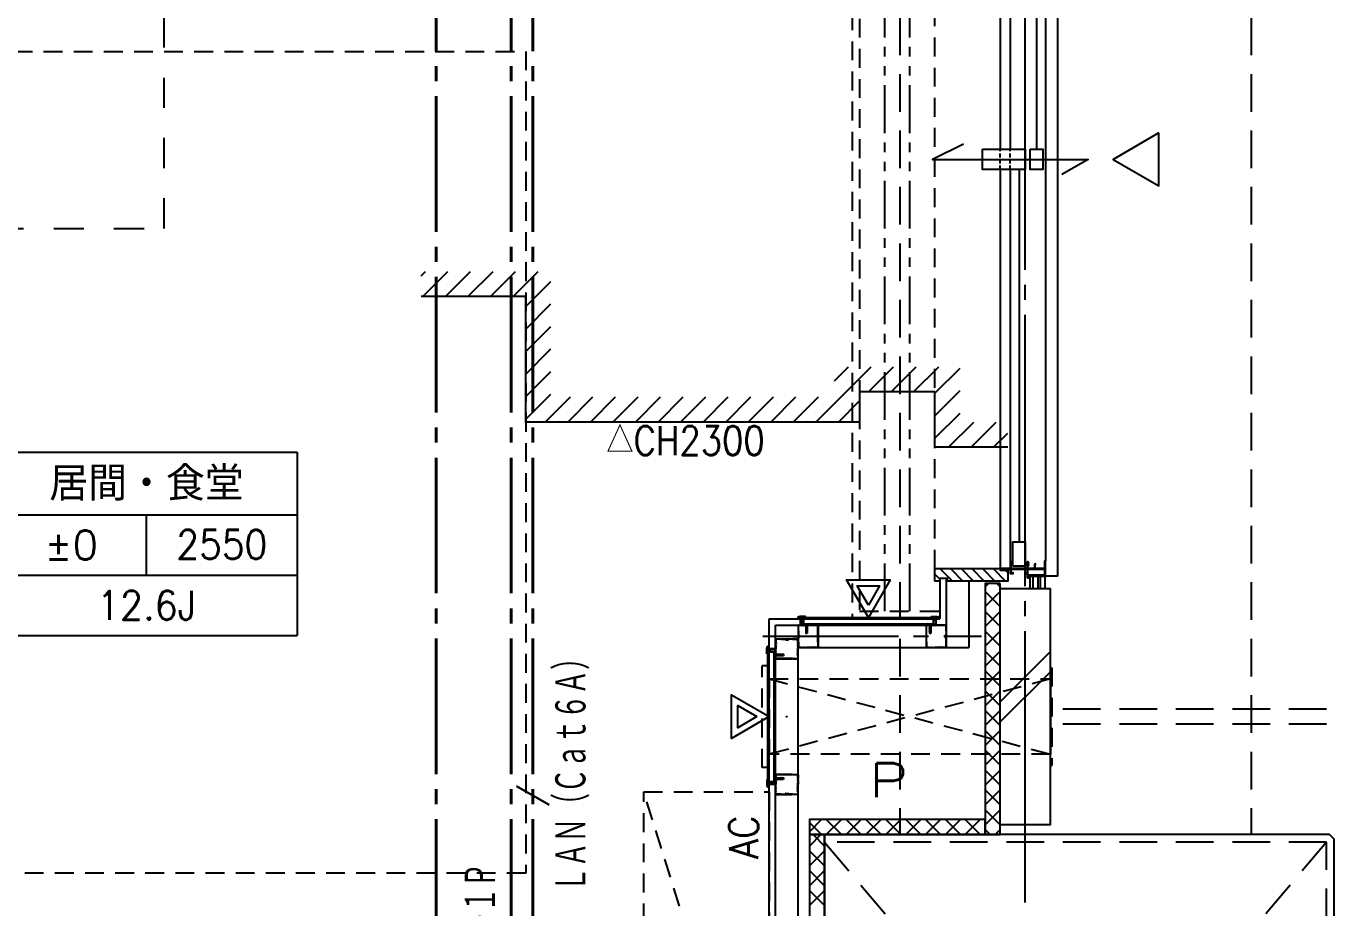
# Model space of a CAD drawing. Header units: millimetres. Extents: x 8300 to 125598, y -10383 to 40000.
# Drawn here: x 49710 to 52307, y 15359 to 17116 of the extents above; entities that cross this region are included whole.
import ezdxf
from ezdxf.enums import TextEntityAlignment as Align

# ---------------------------------------------------------------- set-up
doc = ezdxf.new("R2010")
doc.units = ezdxf.units.MM
doc.header["$LTSCALE"] = 300
for name, pattern in [('CADEWA_LINE5', [1.2, 0.9, -0.1, 0.1, -0.1]), ('CADEWA_LINE6', [2.1, 1.8, -0.1, 0.1, -0.1]), ('DASH-N', [0.375, 0.25, -0.125]), ('DASH-S', [0.2, 0.125, -0.075]), ('HIDDEN3', [0.2, 0.1, -0.1]), ('PHANTOMX2', [127, 63.5, -12.7, 12.7, -12.7, 12.7, -12.7])]:
    doc.linetypes.add(name, pattern=pattern)
for name, color, linetype in [('E配T_その他－１', 7, 'CONTINUOUS'), ('K建0_壁', 7, 'CONTINUOUS'), ('通り芯', 7, 'CONTINUOUS')]:
    doc.layers.add(name, color=color, linetype=linetype)
doc.styles.add('MS Gothic2', font='msgothic.ttc', dxfattribs={"width": 0.8})
doc.styles.add('txt2', font='txt.shx', dxfattribs={"width": 0.943378, "bigfont": 'extfont2'})

# ---------------------------------------------------------------- blocks, each defined once
blk = doc.blocks.new('ZGroup242', base_point=(49541.7, 16826.9))
at = {"layer": 'E配T_その他－１', "color": 1, "linetype": 'CADEWA_LINE5', "lineweight": 40}
blk.add_line((50719.1, 17335.7), (50719.1, 14917.1), dxfattribs=at)
blk = doc.blocks.new('ZGroup243', base_point=(50766, 15631.2))
at = {"layer": 'E配T_その他－１', "color": 3, "linetype": 'Continuous', "lineweight": 30}
blk.add_line((50686.7, 15601.7), (50751.6, 15564.2), dxfattribs=at)
at = {"layer": 'E配T_その他－１', "color": 3, "lineweight": -3, "style": 'MS Gothic2', "width": 0.6}
blk.add_text('ＬＡＮ（Ｃａｔ６Ａ）', height=60, rotation=90, dxfattribs=at).set_placement((50794, 15391.2), align=Align.MIDDLE_LEFT)
blk = doc.blocks.new('ZGroup258', base_point=(49547, 16747.2))
at = {"layer": 'E配T_その他－１', "color": 1, "linetype": 'CADEWA_LINE5', "lineweight": 40}
blk.add_line((50527, 17335.7), (50527, 14783), dxfattribs=at)
blk = doc.blocks.new('ZGroup260', base_point=(49544.7, 16806.4))
at = {"layer": 'E配T_その他－１', "color": 1, "linetype": 'CADEWA_LINE5', "lineweight": 40}
blk.add_line((50676.4, 17335.7), (50676.4, 14888.9), dxfattribs=at)
blk = doc.blocks.new('ZGroup261', base_point=(50635.7, 15223.2))
at = {"layer": 'E配T_その他－１', "color": 3, "linetype": 'Continuous', "lineweight": 30}
blk.add_line((50643.9, 15219.6), (50708.8, 15182.1), dxfattribs=at)
at = {"layer": 'E配T_その他－１', "color": 3, "lineweight": -3, "style": 'MS Gothic2', "width": 0.6}
blk.add_text('ＩＣＴ０．５－１Ｐ', height=60, rotation=90, dxfattribs=at).set_placement((50613.8, 15006.6), align=Align.MIDDLE_LEFT)
blk = doc.blocks.new('ZGroup294', base_point=(49949.9, 16084.2))
at = {"layer": 'K建0_壁', "color": 250, "linetype": 'Continuous', "lineweight": -3}
for p, q in [((49649.9, 16266.7), (50249.9, 16266.7)), ((49649.9, 16266.7), (49649.9, 16021.7)), ((50249.9, 16266.7), (50249.9, 16021.7)), ((49649.9, 16141.7), (50249.9, 16141.7)), ((49949.9, 16021.7), (49949.9, 16141.7)), ((49649.9, 16021.7), (50249.9, 16021.7)), ((49649.9, 16021.7), (49649.9, 15901.7)), ((50249.9, 16021.7), (50249.9, 15901.7)), ((49649.9, 15901.7), (50249.9, 15901.7))]:
    blk.add_line(p, q, dxfattribs=at)
at = {"layer": 'K建0_壁', "color": 250, "lineweight": -3, "style": 'txt2'}
for s, height, width, p in [('居間・食堂', 67.93, 1.036092, (49949.9, 16204.2)), ('±0', 57.6, 1.034314, (49799.9, 16081.7)), ('2550', 57.6, 0.916667, (50099.9, 16083)), ('12.6J', 57.6, 0.931818, (49949.9, 15961.7))]:
    blk.add_text(s, height=height, dxfattribs=dict(at, width=width)).set_placement(p, align=Align.MIDDLE_CENTER)
blk = doc.blocks.new('ZGroup316', base_point=(51080.8, 16430.7))
at = {"layer": 'K建0_壁', "color": 250, "linetype": 'Continuous', "lineweight": -3}
for p, q in [((50496.6, 16618), (50505.3, 16626.7)), ((50500.2, 16576.7), (50550.2, 16626.7)), ((50545.1, 16576.7), (50595.1, 16626.7)), ((50590, 16576.7), (50640, 16626.7)), ((50634.9, 16576.7), (50684.9, 16626.7)), ((50679.8, 16576.7), (50729.8, 16626.7)), ((50705, 16557), (50755, 16607)), ((50705, 16512.1), (50755, 16562.1)), ((50705, 16467.2), (50755, 16517.2)), ((50705, 16422.3), (50755, 16472.3)), ((50705, 16377.4), (50755, 16427.4)), ((51282.9, 16326.7), (51392.9, 16436.7)), ((51320, 16408.7), (51348, 16436.7)), ((51387.8, 16386.7), (51437.8, 16436.7)), ((51432.7, 16386.7), (51482.7, 16436.7)), ((51477.6, 16386.7), (51527.6, 16436.7)), ((51520, 16384.2), (51570, 16434.2)), ((51520, 16339.3), (51570, 16389.3)), ((50705, 16332.5), (50755, 16382.5)), ((50744.1, 16326.7), (50794.1, 16376.7)), ((50789, 16326.7), (50839, 16376.7)), ((50833.9, 16326.7), (50883.9, 16376.7)), ((50878.8, 16326.7), (50928.8, 16376.7)), ((50923.7, 16326.7), (50973.7, 16376.7)), ((50968.6, 16326.7), (51018.6, 16376.7)), ((51013.5, 16326.7), (51063.5, 16376.7)), ((51058.4, 16326.7), (51108.4, 16376.7)), ((51103.3, 16326.7), (51153.3, 16376.7)), ((51148.2, 16326.7), (51198.2, 16376.7)), ((51193.1, 16326.7), (51243.1, 16376.7)), ((51238, 16326.7), (51288, 16376.7)), ((51327.8, 16326.7), (51370, 16368.9)), ((51520, 16294.4), (51570, 16344.4)), ((51547.2, 16276.7), (51597.2, 16326.7)), ((51592.1, 16276.7), (51642.1, 16326.7)), ((51637, 16276.7), (51665, 16304.6))]:
    blk.add_line(p, q, dxfattribs=at)
blk.add_lwpolyline([(51665, 16276.7), (51520, 16276.7), (51520, 16386.7), (51370, 16386.7), (51370, 16326.7), (50705, 16326.7), (50705, 16576.7), (50496.8, 16576.7)], dxfattribs=at)
at = {"layer": 'K建0_壁', "color": 250, "lineweight": -3, "style": 'txt2', "width": 0.859876}
blk.add_text('△CH2300', height=57.6, dxfattribs=at).set_placement((50865.5, 16243.8), align=Align.BOTTOM_LEFT)

msp = doc.modelspace()

# ---------------------------------------------------------------- linework, layer by layer
at = {"layer": 'K建0_壁', "color": 250, "linetype": 'DASH-N', "lineweight": -3}
for p, q in [((51450, 21295), (51450, 15505)), ((52150, 21295), (52150, 15505)), ((52975, 15755), (51750, 15755)), ((52975, 15725), (51750, 15725)), ((52300, 15490), (51300, 14310)), ((51300, 15490), (52300, 14310))]:
    msp.add_line(p, q, dxfattribs=at)
at = {"layer": 'K建0_壁', "color": 250, "linetype": 'PHANTOMX2', "lineweight": -3, "ltscale": 0.005}
for p, q in [((51420, 15950), (51420, 17850)), ((51470, 15950), (51470, 17850))]:
    msp.add_line(p, q, dxfattribs=at)
at = {"layer": 'K建0_壁', "color": 250, "linetype": 'DASH-S', "lineweight": -3}
for p, q in [((51520, 16035), (51520, 17665)), ((51176, 15638.5), (51176, 15841.5)), ((51190, 15841.5), (51176, 15841.5)), ((51190, 15638.5), (51190, 15841.5)), ((51190, 15815), (51750, 15815)), ((51750, 15815), (51190, 15665)), ((51190, 15815), (51750, 15665)), ((51190, 15815), (51190, 15665)), ((51750, 15837.5), (51750, 15642.5)), ((51750, 15837.5), (51753, 15837.5)), ((51750, 15815), (51750, 15665)), ((51753, 15837.5), (51753, 15642.5)), ((51750, 15665), (51190, 15665)), ((51190, 15638.5), (51176, 15638.5)), ((51750, 15642.5), (51753, 15642.5)), ((51190, 14790), (50940, 15590))]:
    msp.add_line(p, q, dxfattribs=at)
at = {"layer": 'K建0_壁', "color": 250, "linetype": 'Continuous', "lineweight": -3}
for p, q in [((51650, 17665), (51650, 16870)), ((51765, 16020), (51765, 17680)), ((51670, 17650), (51670, 16870)), ((51740, 17650), (51740, 16050)), ((51722.5, 17612), (51722.5, 16870)), ((51650, 16830), (51650, 16035)), ((51670, 16830), (51670, 16050)), ((51687.5, 16830), (51687.5, 16088)), ((51671.3, 16050), (51670.3, 16050)), ((51706, 16048), (51704.1, 16048)), ((51739.7, 16050), (51738.6, 16050)), ((51740, 16020.3), (51740, 16049.7)), ((51520, 16023.5), (51530, 16013.5)), ((51529.7, 16035), (51554.7, 16010)), ((51550.9, 16035), (51575.9, 16010)), ((51572.1, 16035), (51597.1, 16010)), ((51593.3, 16035), (51618.3, 16010)), ((51614.5, 16035), (51639.5, 16010)), ((51635.7, 16035), (51660.7, 16010)), ((51660, 16032), (51665, 16027)), ((51670, 16033.8), (51670, 16025.3)), ((51671.6, 16027), (51671.6, 16032.9)), ((51675.5, 16026.7), (51671.9, 16026.7)), ((51672.1, 16033.4), (51703, 16033.4)), ((51676, 16025.5), (51676, 16026.2)), ((51699, 16026.2), (51699, 16025.5)), ((51703.2, 16026.7), (51699.5, 16026.7)), ((51703.5, 16032.9), (51703.5, 16027)), ((51704.7, 16041.3), (51704.7, 16046.7)), ((51705, 16047), (51705.8, 16047)), ((51705.8, 16041), (51705, 16041)), ((51705.1, 16022.2), (51705.1, 16032.9)), ((51705.6, 16033.4), (51737.8, 16033.4)), ((51737.8, 16021.7), (51705.6, 16021.7)), ((51706.1, 16046.7), (51706.1, 16046)), ((51706.1, 16042), (51706.1, 16041.3)), ((51706.4, 16045.7), (51706.5, 16045.7)), ((51706.5, 16042.3), (51706.4, 16042.3)), ((51707, 16046.2), (51707, 16047)), ((51707, 16041), (51707, 16041.8)), ((51719.9, 16044.4), (51718.1, 16042.6)), ((51738.3, 16032.9), (51738.3, 16022.2)), ((51530, 16010), (51530, 15935)), ((51542.5, 16015), (51542.5, 15922.5)), ((51587.5, 16010), (51587.5, 15877.5)), ((51626.4, 16005), (51620, 15998.6)), ((51643.6, 16005), (51650, 15998.6)), ((51704.5, 16016.5), (51707.4, 16016.5)), ((51705, 16018), (51705, 16019.7)), ((51705.3, 16020), (51739.7, 16020)), ((51707.4, 16017.7), (51705.3, 16017.7)), ((51715, 16020), (51715, 15995)), ((51725, 16020), (51725, 15995)), ((51729.5, 16020), (51729.5, 15995)), ((51739.5, 15995), (51739.5, 16020)), ((51765, 16020), (51739.7, 16020)), ((51650, 15989.1), (51620, 15959.1)), ((51620, 15989.1), (51650, 15959.1)), ((51650, 15995), (51750, 15995)), ((51650, 15525), (51650, 15995)), ((51650, 15949.6), (51620, 15919.6)), ((51620, 15949.6), (51650, 15919.6)), ((51247.5, 15936), (51247.5, 15938.5)), ((51247.5, 15936), (51247.5, 15935.5)), ((51248.5, 15935.5), (51247.5, 15935.5)), ((51247.5, 15921.5), (51247.5, 15911.8)), ((51247.7, 15939), (51248.3, 15939)), ((51248, 15911.8), (51248, 15921.5)), ((51251, 15939), (51248.3, 15939)), ((51252.5, 15936.5), (51248.5, 15936.5)), ((51248.5, 15936.5), (51248.5, 15935.5)), ((51248.5, 15922.5), (51253.5, 15922.5)), ((51248.5, 15922.1), (51253.5, 15922.1)), ((51249, 15938), (51249, 15938.5)), ((51249, 15938), (51249, 15937.5)), ((51249, 15937.5), (51252.5, 15937.5)), ((51251, 15939.5), (51250, 15939)), ((51250, 15938.5), (51251, 15938)), ((51251, 15938.5), (51250, 15938.5)), ((51262.3, 15939.5), (51251, 15939.5)), ((51251, 15938.5), (51251, 15939)), ((51254, 15938), (51251, 15938)), ((51253, 15937.5), (51252.5, 15937.5)), ((51252.5, 15922.5), (51252.5, 15936.5)), ((51252.5, 15935.5), (51252.5, 15933)), ((51270, 15922.5), (51252.5, 15922.5)), ((51253.3, 15922.1), (51255, 15921.4)), ((51253.5, 15935.5), (51254, 15936)), ((51253.5, 15935.5), (51253.5, 15934)), ((51253.5, 15922.5), (51255, 15921.9)), ((51254, 15936.5), (51254, 15936)), ((51254, 15933.5), (51256, 15933.5)), ((51256.5, 15932.5), (51254, 15932.5)), ((51254, 15932.5), (51254, 15924.5)), ((51254.5, 15936.4), (51254.5, 15937.5)), ((51255, 15923.5), (51259, 15923.5)), ((51255, 15921.9), (51256.5, 15922.5)), ((51255, 15921.4), (51256.5, 15922)), ((51255.5, 15936.4), (51255.5, 15937)), ((51256, 15936.5), (51256.4, 15937.5)), ((51256.5, 15936.5), (51256, 15936.5)), ((51256.5, 15938), (51261.5, 15938)), ((51256.5, 15936.5), (51256.5, 15934)), ((51256.5, 15922.5), (51258, 15921.9)), ((51256.5, 15922), (51258, 15921.4)), ((51256.8, 15937.8), (51257.5, 15937.8)), ((51257.5, 15937.8), (51257.5, 15933.5)), ((51258, 15921.9), (51259.5, 15922.5)), ((51258, 15921.4), (51259.5, 15922)), ((51258.5, 15937.5), (51258.5, 15925)), ((51258.5, 15925), (51516.5, 15925)), ((51259, 15925), (51259, 15923.5)), ((51259.5, 15922.5), (51261, 15921.9)), ((51259.5, 15922), (51261, 15921.4)), ((51260.5, 15924.9), (51268.5, 15924.9)), ((51260.5, 15924.9), (51263.1, 15922.5)), ((51261, 15921.9), (51262.5, 15922.5)), ((51261, 15921.4), (51262.6, 15922.1)), ((51261.5, 15938.8), (51261.5, 15938)), ((51261.5, 15938.8), (51262.5, 15938.8)), ((51266.5, 15917.7), (51262.1, 15916.3)), ((51262.5, 15939.3), (51262.3, 15939.5)), ((51262.5, 15939.3), (51262.5, 15938.8)), ((51262.5, 15922.5), (51266, 15922.5)), ((51262.6, 15922.1), (51265.9, 15922.1)), ((51263.1, 15922.5), (51263.1, 15906.3)), ((51264.8, 15923.5), (51269, 15923.5)), ((51268.5, 15924.9), (51265.8, 15922.5)), ((51265.8, 15922.5), (51265.8, 15906.3)), ((51265.9, 15922.1), (51267.3, 15921.5)), ((51266, 15922.5), (51267.5, 15921.9)), ((51269, 15922.5), (51267.5, 15921.9)), ((51269.1, 15922.1), (51267.7, 15921.5)), ((51269, 15925), (51269, 15923.5)), ((51269, 15925), (51270, 15925)), ((51272.5, 15922.5), (51269, 15922.5)), ((51272.4, 15922.1), (51269.1, 15922.1)), ((51270, 15925), (51270, 15922.5)), ((51274, 15921.4), (51272.4, 15922.1)), ((51274, 15921.9), (51272.5, 15922.5)), ((51275.5, 15922.5), (51274, 15921.9)), ((51275.5, 15922), (51274, 15921.4)), ((51277, 15921.9), (51275.5, 15922.5)), ((51277, 15921.4), (51275.5, 15922)), ((51278.5, 15922.5), (51277, 15921.9)), ((51278.5, 15922), (51277, 15921.4)), ((51280, 15921.9), (51278.5, 15922.5)), ((51280, 15921.4), (51278.5, 15922)), ((51281.5, 15922.5), (51280, 15921.9)), ((51281.7, 15922.1), (51280, 15921.4)), ((51286.5, 15922.5), (51281.5, 15922.5)), ((51286.5, 15922.1), (51281.5, 15922.1)), ((51287.1, 15911.8), (51287.1, 15921.5)), ((51287.5, 15921.5), (51287.5, 15911.8)), ((51502.5, 15921.5), (51502.5, 15911.8)), ((51503, 15911.8), (51503, 15921.5)), ((51503.5, 15922.5), (51508.5, 15922.5)), ((51503.5, 15922.1), (51508.5, 15922.1)), ((51506, 15925), (51505, 15925)), ((51505, 15925), (51505, 15922.5)), ((51505, 15922.5), (51522.5, 15922.5)), ((51506, 15925), (51506, 15923.5)), ((51510.2, 15923.5), (51506, 15923.5)), ((51506.4, 15924.9), (51509, 15922.5)), ((51506.4, 15924.9), (51514.4, 15924.9)), ((51512.4, 15917.7), (51508, 15916.3)), ((51508.3, 15922.1), (51510, 15921.4)), ((51508.5, 15922.5), (51510, 15921.9)), ((51509, 15922.5), (51509, 15906.3)), ((51510, 15921.9), (51511.5, 15922.5)), ((51510, 15921.4), (51511.5, 15922)), ((51511.5, 15922.5), (51513, 15921.9)), ((51511.5, 15922), (51513, 15921.4)), ((51514.4, 15924.9), (51511.6, 15922.5)), ((51511.6, 15922.5), (51511.6, 15906.3)), ((51512.5, 15939.3), (51512.7, 15939.5)), ((51512.5, 15939.3), (51512.5, 15938.8)), ((51513.5, 15938.8), (51512.5, 15938.8)), ((51512.7, 15939.5), (51524, 15939.5)), ((51513, 15921.9), (51514.5, 15922.5)), ((51513, 15921.4), (51514.5, 15922)), ((51513.5, 15938.8), (51513.5, 15938)), ((51518.5, 15938), (51513.5, 15938)), ((51514.5, 15922.5), (51516, 15921.9)), ((51514.5, 15922), (51516, 15921.4)), ((51516, 15925), (51516, 15923.5)), ((51520, 15923.5), (51516, 15923.5)), ((51516, 15921.9), (51517.5, 15922.5)), ((51516, 15921.4), (51517.6, 15922.1)), ((51518.2, 15937.8), (51517.5, 15937.8)), ((51517.5, 15937.8), (51517.5, 15933.5)), ((51517.5, 15922.5), (51521, 15922.5)), ((51517.6, 15922.1), (51520.9, 15922.1)), ((51518.5, 15936.5), (51518.5, 15934)), ((51518.5, 15936.5), (51519, 15936.5)), ((51518.5, 15932.5), (51521, 15932.5)), ((51519, 15936.5), (51518.6, 15937.5)), ((51521, 15933.5), (51519, 15933.5)), ((51519.5, 15936.4), (51519.5, 15937)), ((51520.5, 15936.4), (51520.5, 15937.5)), ((51520.9, 15922.1), (51522.3, 15921.5)), ((51521, 15938), (51524, 15938)), ((51521, 15936.5), (51521, 15936)), ((51521.5, 15935.5), (51521, 15936)), ((51521, 15932.5), (51521, 15924.5)), ((51521, 15922.5), (51522.5, 15921.9)), ((51521.5, 15935.5), (51521.5, 15934)), ((51522, 15937.5), (51522.5, 15937.5)), ((51526, 15937.5), (51522.5, 15937.5)), ((51522.5, 15936.5), (51526.5, 15936.5)), ((51522.5, 15922.5), (51522.5, 15936.5)), ((51522.5, 15935.5), (51522.5, 15933)), ((51524, 15922.5), (51522.5, 15921.9)), ((51524.1, 15922.1), (51522.7, 15921.5)), ((51524, 15939.5), (51525, 15939)), ((51524, 15939), (51526.7, 15939)), ((51524, 15938.5), (51524, 15939)), ((51525, 15938.5), (51524, 15938)), ((51524, 15938.5), (51525, 15938.5)), ((51527.5, 15922.5), (51524, 15922.5)), ((51527.4, 15922.1), (51524.1, 15922.1)), ((51526, 15938), (51526, 15938.5)), ((51526, 15938), (51526, 15937.5)), ((51526.5, 15936.5), (51526.5, 15935.5)), ((51526.5, 15935.5), (51527.5, 15935.5)), ((51527.3, 15939), (51526.7, 15939)), ((51529, 15921.4), (51527.4, 15922.1)), ((51527.5, 15936), (51527.5, 15938.5)), ((51527.5, 15936), (51527.5, 15935.5)), ((51529, 15921.9), (51527.5, 15922.5)), ((51530.5, 15922.5), (51529, 15921.9)), ((51530.5, 15922), (51529, 15921.4)), ((51532, 15921.9), (51530.5, 15922.5)), ((51532, 15921.4), (51530.5, 15922)), ((51533.5, 15922.5), (51532, 15921.9)), ((51533.5, 15922), (51532, 15921.4)), ((51535, 15921.9), (51533.5, 15922.5)), ((51535, 15921.4), (51533.5, 15922)), ((51536.5, 15922.5), (51535, 15921.9)), ((51536.7, 15922.1), (51535, 15921.4)), ((51541.5, 15922.5), (51536.5, 15922.5)), ((51541.5, 15922.1), (51536.5, 15922.1)), ((51542.1, 15911.8), (51542.1, 15921.5)), ((51542.5, 15921.5), (51542.5, 15911.8)), ((51202.5, 15894), (51202.5, 15889)), ((51203, 15894), (51203, 15889)), ((51203.5, 15895), (51213.2, 15895)), ((51213.2, 15894.6), (51203.5, 15894.6)), ((51213.2, 15895), (51213.7, 15894.3)), ((51213.2, 15894.6), (51213.7, 15893.8)), ((51213.7, 15894.3), (51214.2, 15895)), ((51214.2, 15894.6), (51213.7, 15893.8)), ((51214.2, 15895), (51227.3, 15895)), ((51214.2, 15894.6), (51227.3, 15894.6)), ((51222.8, 15894.1), (51227.3, 15894.1)), ((51222.8, 15894.1), (51222.8, 15893.7)), ((51222.8, 15893.7), (51227.3, 15893.7)), ((51222.8, 15893.2), (51227.3, 15893.2)), ((51228.7, 15895), (51235.8, 15895)), ((51235.8, 15894.6), (51228.7, 15894.6)), ((51236.3, 15894.3), (51235.8, 15895)), ((51235.8, 15894.6), (51236.3, 15893.8)), ((51236.8, 15895), (51236.3, 15894.3)), ((51236.8, 15894.6), (51236.3, 15893.8)), ((51246.5, 15895), (51236.8, 15895)), ((51236.8, 15894.6), (51246.5, 15894.6)), ((51247.1, 15889.1), (51247.1, 15894)), ((51247.5, 15911.8), (51248.2, 15911.3)), ((51248.2, 15911.3), (51247.5, 15910.8)), ((51247.5, 15910.8), (51247.5, 15897.8)), ((51247.5, 15896.3), (51247.5, 15889.2)), ((51247.5, 15894), (51247.5, 15889)), ((51248, 15911.8), (51248.7, 15911.3)), ((51248, 15910.8), (51248.7, 15911.3)), ((51248, 15910.8), (51248, 15897.8)), ((51248, 15889.2), (51248, 15896.3)), ((51248.4, 15902.3), (51248.4, 15897.8)), ((51248.4, 15902.3), (51248.9, 15902.3)), ((51248.9, 15902.3), (51248.9, 15897.8)), ((51249.3, 15902.3), (51249.3, 15897.8)), ((51266.6, 15915), (51262.1, 15913.6)), ((51266.6, 15912.4), (51262.1, 15910.9)), ((51266.6, 15909.9), (51262.1, 15908.4)), ((51264.4, 15905), (51263.1, 15906.3)), ((51264.4, 15905), (51265.8, 15906.3)), ((51287.1, 15911.8), (51286.3, 15911.3)), ((51287.1, 15910.8), (51286.3, 15911.3)), ((51287.5, 15911.8), (51286.8, 15911.3)), ((51286.8, 15911.3), (51287.5, 15910.8)), ((51287.1, 15889.2), (51287.1, 15910.8)), ((51287.5, 15910.8), (51287.5, 15889.2)), ((51502.5, 15911.8), (51503.2, 15911.3)), ((51503.2, 15911.3), (51502.5, 15910.8)), ((51502.5, 15910.8), (51502.5, 15889.2)), ((51503, 15911.8), (51503.7, 15911.3)), ((51503, 15910.8), (51503.7, 15911.3)), ((51503, 15889.2), (51503, 15910.8)), ((51512.4, 15915), (51508, 15913.6)), ((51512.4, 15912.4), (51508, 15910.9)), ((51512.4, 15909.9), (51508, 15908.4)), ((51510.3, 15905), (51509, 15906.3)), ((51510.3, 15905), (51511.6, 15906.3)), ((51540.7, 15902.3), (51540.7, 15897.8)), ((51541.2, 15902.3), (51541.2, 15897.8)), ((51541.6, 15902.3), (51541.2, 15902.3)), ((51542.1, 15911.8), (51541.3, 15911.3)), ((51542.1, 15910.8), (51541.3, 15911.3)), ((51541.6, 15902.3), (51541.6, 15897.8)), ((51542.5, 15911.8), (51541.8, 15911.3)), ((51541.8, 15911.3), (51542.5, 15910.8)), ((51542.1, 15910.8), (51542.1, 15897.8)), ((51542.1, 15889.2), (51542.1, 15896.3)), ((51542.5, 15910.8), (51542.5, 15897.8)), ((51542.5, 15896.3), (51542.5, 15889.2)), ((51650, 15910.1), (51620, 15880.1)), ((51620, 15910.1), (51650, 15880.1)), ((51185.5, 15876.5), (51186, 15877.5)), ((51185.5, 15865.2), (51185.5, 15876.5)), ((51186, 15879.8), (51186, 15879.2)), ((51186, 15876.5), (51186, 15879.2)), ((51186.5, 15876.5), (51186, 15876.5)), ((51186.2, 15866), (51187, 15866)), ((51186.2, 15866), (51186.2, 15865)), ((51189, 15880), (51186.5, 15880)), ((51187, 15878.5), (51186.5, 15878.5)), ((51186.5, 15877.5), (51187, 15876.5)), ((51186.5, 15876.5), (51186.5, 15877.5)), ((51187, 15878.5), (51187.5, 15878.5)), ((51187, 15873.5), (51187, 15876.5)), ((51187, 15871), (51187, 15866)), ((51187.2, 15870.7), (51187.2, 15870)), ((51187.2, 15870), (51191.5, 15870)), ((51187.5, 15878.5), (51187.5, 15875)), ((51187.5, 15874.5), (51187.5, 15875)), ((51188.6, 15873), (51187.5, 15873)), ((51188.5, 15871.5), (51187.5, 15871.1)), ((51188.6, 15872), (51188, 15872)), ((51188.5, 15875), (51188.5, 15879)), ((51188.5, 15879), (51189.5, 15879)), ((51202.5, 15875), (51188.5, 15875)), ((51188.5, 15873.5), (51189, 15873.5)), ((51188.5, 15871), (51188.5, 15871.5)), ((51188.5, 15871), (51191, 15871)), ((51189, 15880), (51189.5, 15880)), ((51189.5, 15874), (51189, 15873.5)), ((51189.5, 15879), (51189.5, 15880)), ((51189.5, 15875), (51192, 15875)), ((51189.5, 15874), (51191, 15874)), ((51191.5, 15873.5), (51191.5, 15871.5)), ((51192.5, 15871), (51192.5, 15873.5)), ((51192.5, 15873.5), (51200.5, 15873.5)), ((51200, 15611), (51200, 15869)), ((51200, 15868.5), (51201.5, 15868.5)), ((51200.1, 15866.9), (51202.5, 15864.1)), ((51200.1, 15858.9), (51200.1, 15866.9)), ((51201.5, 15872.5), (51201.5, 15868.5)), ((51202.5, 15889), (51203.1, 15887.5)), ((51203.1, 15887.5), (51202.5, 15886)), ((51202.5, 15886), (51203.1, 15884.5)), ((51203.1, 15884.5), (51202.5, 15883)), ((51202.5, 15883), (51203.1, 15881.5)), ((51203.1, 15881.5), (51202.5, 15880)), ((51202.5, 15880), (51202.5, 15876.5)), ((51202.5, 15876.5), (51203.1, 15875)), ((51202.5, 15857.5), (51202.5, 15875)), ((51202.5, 15873.5), (51203.1, 15875)), ((51202.5, 15870), (51202.5, 15873.5)), ((51203.1, 15868.5), (51202.5, 15870)), ((51202.5, 15867), (51203.1, 15868.5)), ((51203.1, 15865.5), (51202.5, 15867)), ((51202.9, 15889.2), (51203.6, 15887.5)), ((51203.6, 15887.5), (51203, 15886)), ((51203, 15886), (51203.6, 15884.5)), ((51203.6, 15884.5), (51203, 15883)), ((51203, 15883), (51203.6, 15881.5)), ((51203.6, 15881.5), (51203, 15879.9)), ((51203, 15879.9), (51203, 15876.6)), ((51203, 15876.6), (51203.5, 15875.2)), ((51203, 15873.4), (51203.5, 15874.8)), ((51203, 15870.1), (51203, 15873.4)), ((51203.6, 15868.5), (51203, 15870.1)), ((51203, 15867), (51203.6, 15868.5)), ((51203.6, 15865.5), (51203, 15867)), ((51247.1, 15889.1), (51246.4, 15887.5)), ((51246.4, 15887.5), (51247, 15886)), ((51247, 15886), (51246.4, 15884.5)), ((51246.4, 15884.5), (51247, 15883)), ((51246.4, 15875), (51247.1, 15876.6)), ((51246.4, 15875), (51247.1, 15873.4)), ((51246.4, 15868.5), (51247.1, 15870.1)), ((51247, 15867), (51246.4, 15868.5)), ((51246.4, 15865.5), (51247, 15867)), ((51247.5, 15889), (51246.9, 15887.5)), ((51246.9, 15887.5), (51247.5, 15886)), ((51247.5, 15886), (51246.9, 15884.5)), ((51246.9, 15884.5), (51247.5, 15883)), ((51247.5, 15883), (51246.9, 15881.5)), ((51246.9, 15881.5), (51247.5, 15880)), ((51247.5, 15876.5), (51246.9, 15875)), ((51247.5, 15873.5), (51246.9, 15875)), ((51246.9, 15868.5), (51247.5, 15870)), ((51247.5, 15867), (51246.9, 15868.5)), ((51246.9, 15865.5), (51247.5, 15867)), ((51247.1, 15879.9), (51247.1, 15876.6)), ((51247.1, 15870.1), (51247.1, 15873.4)), ((51248.2, 15888.7), (51247.5, 15889.2)), ((51247.5, 15888.2), (51248.2, 15888.7)), ((51247.5, 15878.5), (51247.5, 15888.2)), ((51247.5, 15880), (51247.5, 15876.5)), ((51247.5, 15870), (51247.5, 15873.5)), ((51248, 15889.2), (51248.7, 15888.7)), ((51248, 15888.2), (51248.7, 15888.7)), ((51248, 15888.2), (51248, 15878.5)), ((51253.4, 15878), (51248.5, 15878)), ((51248.5, 15877.5), (51253.5, 15877.5)), ((51253.4, 15878), (51255, 15878.6)), ((51253.5, 15877.5), (51255, 15878.1)), ((51255, 15878.6), (51256.5, 15878)), ((51255, 15878.1), (51256.5, 15877.5)), ((51256.5, 15878), (51258, 15878.6)), ((51256.5, 15877.5), (51258, 15878.1)), ((51258, 15878.6), (51259.5, 15878)), ((51258, 15878.1), (51259.5, 15877.5)), ((51259.5, 15877.5), (51261, 15878.1)), ((51261, 15878.1), (51262.5, 15877.5)), ((51262.5, 15877.5), (51266, 15877.5)), ((51262.6, 15878), (51265.9, 15878)), ((51267.5, 15878.6), (51265.9, 15878)), ((51266, 15877.5), (51267.5, 15878.1)), ((51267.5, 15878.6), (51269.1, 15878)), ((51269, 15877.5), (51267.5, 15878.1)), ((51272.5, 15877.5), (51269, 15877.5)), ((51272.4, 15878), (51269.1, 15878)), ((51274, 15878.6), (51272.4, 15878)), ((51274, 15878.1), (51272.5, 15877.5)), ((51275.5, 15878), (51274, 15878.6)), ((51275.5, 15877.5), (51274, 15878.1)), ((51277, 15878.6), (51275.5, 15878)), ((51277, 15878.1), (51275.5, 15877.5)), ((51278.5, 15878), (51277, 15878.6)), ((51278.5, 15877.5), (51277, 15878.1)), ((51280, 15878.6), (51278.5, 15878)), ((51280, 15878.1), (51278.5, 15877.5)), ((51281.6, 15878), (51280, 15878.6)), ((51281.5, 15877.5), (51280, 15878.1)), ((51286.5, 15877.5), (51281.5, 15877.5)), ((51281.6, 15878), (51286.5, 15878)), ((51287.1, 15889.2), (51286.3, 15888.7)), ((51287.1, 15888.2), (51286.3, 15888.7)), ((51286.8, 15888.7), (51287.5, 15889.2)), ((51287.5, 15888.2), (51286.8, 15888.7)), ((51287.1, 15888.2), (51287.1, 15878.5)), ((51287.5, 15888.2), (51287.5, 15878.5)), ((51503.2, 15888.7), (51502.5, 15889.2)), ((51502.5, 15888.2), (51503.2, 15888.7)), ((51502.5, 15888.2), (51502.5, 15878.5)), ((51503, 15889.2), (51503.7, 15888.7)), ((51503, 15888.2), (51503.7, 15888.7)), ((51503, 15888.2), (51503, 15878.5)), ((51508.4, 15878), (51503.5, 15878)), ((51503.5, 15877.5), (51508.5, 15877.5)), ((51508.4, 15878), (51510, 15878.6)), ((51508.5, 15877.5), (51510, 15878.1)), ((51510, 15878.6), (51511.5, 15878)), ((51510, 15878.1), (51511.5, 15877.5)), ((51511.5, 15878), (51513, 15878.6)), ((51511.5, 15877.5), (51513, 15878.1)), ((51513, 15878.6), (51514.5, 15878)), ((51513, 15878.1), (51514.5, 15877.5)), ((51514.5, 15878), (51516, 15878.6)), ((51514.5, 15877.5), (51516, 15878.1)), ((51516, 15878.6), (51517.6, 15878)), ((51516, 15878.1), (51517.5, 15877.5)), ((51517.5, 15877.5), (51521, 15877.5)), ((51517.6, 15878), (51520.9, 15878)), ((51522.5, 15878.6), (51520.9, 15878)), ((51521, 15877.5), (51522.5, 15878.1)), ((51522.5, 15878.6), (51524.1, 15878)), ((51524, 15877.5), (51522.5, 15878.1)), ((51527.5, 15877.5), (51524, 15877.5)), ((51527.4, 15878), (51524.1, 15878)), ((51529, 15878.1), (51527.5, 15877.5)), ((51530.5, 15877.5), (51529, 15878.1)), ((51532, 15878.6), (51530.5, 15878)), ((51532, 15878.1), (51530.5, 15877.5)), ((51533.5, 15878), (51532, 15878.6)), ((51533.5, 15877.5), (51532, 15878.1)), ((51535, 15878.6), (51533.5, 15878)), ((51535, 15878.1), (51533.5, 15877.5)), ((51536.6, 15878), (51535, 15878.6)), ((51536.5, 15877.5), (51535, 15878.1)), ((51541.5, 15877.5), (51536.5, 15877.5)), ((51536.6, 15878), (51541.5, 15878)), ((51542.1, 15889.2), (51541.3, 15888.7)), ((51542.1, 15888.2), (51541.3, 15888.7)), ((51541.8, 15888.7), (51542.5, 15889.2)), ((51542.5, 15888.2), (51541.8, 15888.7)), ((51542.1, 15888.2), (51542.1, 15878.5)), ((51542.5, 15878.5), (51542.5, 15888.2)), ((51650, 15870.5), (51620, 15840.5)), ((51620, 15870.5), (51650, 15840.5)), ((51650, 15769.4), (51750, 15869.4)), ((51185.7, 15865), (51185.5, 15865.2)), ((51185.7, 15865), (51186.2, 15865)), ((51200, 15858.5), (51201.5, 15858.5)), ((51200, 15858.5), (51200, 15857.5)), ((51200, 15857.5), (51202.5, 15857.5)), ((51200.1, 15858.9), (51202.5, 15861.5)), ((51201.5, 15862.7), (51201.5, 15858.5)), ((51202.5, 15864), (51203.1, 15865.5)), ((51202.5, 15864.1), (51218.7, 15864.1)), ((51203.1, 15862.5), (51202.5, 15864)), ((51202.5, 15861), (51203.1, 15862.5)), ((51202.5, 15861.5), (51218.7, 15861.5)), ((51202.5, 15856), (51202.5, 15861)), ((51202.9, 15860.8), (51203.6, 15862.5)), ((51203, 15864), (51203.6, 15865.5)), ((51203.6, 15862.5), (51203, 15864)), ((51203, 15856), (51203, 15861)), ((51213.2, 15855.5), (51203.5, 15855.5)), ((51203.5, 15855), (51213.2, 15855)), ((51207.3, 15864.9), (51208.7, 15860.5)), ((51210, 15864.9), (51211.4, 15860.5)), ((51212.6, 15864.9), (51214.1, 15860.5)), ((51213.2, 15855.5), (51213.7, 15856.2)), ((51213.2, 15855), (51213.7, 15855.7)), ((51214.2, 15855.5), (51213.7, 15856.2)), ((51213.7, 15855.7), (51214.2, 15855)), ((51235.8, 15855.5), (51214.2, 15855.5)), ((51214.2, 15855), (51235.8, 15855)), ((51215.1, 15864.9), (51216.6, 15860.5)), ((51220, 15862.8), (51218.7, 15864.1)), ((51220, 15862.8), (51218.7, 15861.5)), ((51235.8, 15855.5), (51236.3, 15856.2)), ((51236.3, 15855.7), (51235.8, 15855)), ((51236.8, 15855.5), (51236.3, 15856.2)), ((51236.8, 15855), (51236.3, 15855.7)), ((51236.8, 15855.5), (51246.5, 15855.5)), ((51236.8, 15855), (51246.5, 15855)), ((51247, 15864), (51246.4, 15865.5)), ((51246.4, 15862.5), (51247, 15864)), ((51247.1, 15860.9), (51246.4, 15862.5)), ((51247.5, 15864), (51246.9, 15865.5)), ((51246.9, 15862.5), (51247.5, 15864)), ((51247.5, 15861), (51246.9, 15862.5)), ((51247.1, 15860.9), (51247.1, 15856)), ((51247.5, 15856), (51247.5, 15861)), ((51650, 15831), (51620, 15801)), ((51620, 15831), (51650, 15801)), ((51650, 15729.4), (51750, 15829.4)), ((51650, 15791.5), (51620, 15761.5)), ((51620, 15791.5), (51650, 15761.5)), ((51650, 15752), (51620, 15722)), ((51620, 15752), (51650, 15722)), ((51650, 15712.5), (51620, 15682.5)), ((51620, 15712.5), (51650, 15682.5)), ((51650, 15673), (51620, 15643)), ((51620, 15673), (51650, 15643)), ((51650, 15633.5), (51620, 15603.5)), ((51620, 15633.5), (51650, 15603.5)), ((51185.7, 15615), (51185.5, 15614.8)), ((51185.5, 15614.8), (51185.5, 15603.5)), ((51185.7, 15615), (51186.2, 15615)), ((51186.2, 15614), (51186.2, 15615)), ((51186.2, 15614), (51187, 15614)), ((51187, 15609), (51187, 15614)), ((51187, 15606.5), (51187, 15603.5)), ((51187.2, 15609.3), (51187.2, 15610)), ((51187.2, 15610), (51191.5, 15610)), ((51187.5, 15611), (51200, 15611)), ((51188.5, 15608.5), (51187.5, 15608.9)), ((51188.6, 15607), (51187.5, 15607)), ((51188.6, 15608), (51188, 15608)), ((51188.5, 15609), (51191, 15609)), ((51188.5, 15609), (51188.5, 15608.5)), ((51188.5, 15606.5), (51189, 15606.5)), ((51189.5, 15606), (51189, 15606.5)), ((51191.5, 15606.5), (51191.5, 15608.5)), ((51192.5, 15609), (51192.5, 15606.5)), ((51192.5, 15606.5), (51200.5, 15606.5)), ((51200, 15621.5), (51200, 15622.5)), ((51200, 15622.5), (51202.5, 15622.5)), ((51200, 15621.5), (51201.5, 15621.5)), ((51200, 15611.5), (51201.5, 15611.5)), ((51200.1, 15613), (51200.1, 15621)), ((51200.1, 15621), (51202.5, 15618.3)), ((51200.1, 15613), (51202.5, 15615.6)), ((51201.5, 15617.3), (51201.5, 15621.5)), ((51201.5, 15607.5), (51201.5, 15611.5)), ((51202.5, 15624), (51202.5, 15619)), ((51202.5, 15622.5), (51202.5, 15605)), ((51202.5, 15619), (51203.1, 15617.5)), ((51202.5, 15618.3), (51218.7, 15618.3)), ((51203.1, 15617.5), (51202.5, 15616)), ((51202.5, 15616), (51203.1, 15614.5)), ((51202.5, 15615.6), (51218.7, 15615.6)), ((51203.1, 15614.5), (51202.5, 15613)), ((51202.5, 15613), (51203.1, 15611.5)), ((51203.1, 15611.5), (51202.5, 15610)), ((51202.5, 15610), (51202.5, 15606.5)), ((51202.5, 15606.5), (51203.1, 15605)), ((51202.9, 15619.2), (51203.6, 15617.5)), ((51203, 15624), (51203, 15619)), ((51203.6, 15617.5), (51203, 15616)), ((51203, 15616), (51203.6, 15614.5)), ((51203.6, 15614.5), (51203, 15613)), ((51203, 15613), (51203.6, 15611.5)), ((51203.6, 15611.5), (51203, 15609.9)), ((51203, 15609.9), (51203, 15606.6)), ((51203, 15606.6), (51203.5, 15605.2)), ((51203.5, 15625), (51213.2, 15625)), ((51213.2, 15624.6), (51203.5, 15624.6)), ((51207.3, 15619), (51208.7, 15614.6)), ((51210, 15619.1), (51211.4, 15614.6)), ((51212.6, 15619.1), (51214.1, 15614.6)), ((51213.2, 15625), (51213.7, 15624.3)), ((51213.2, 15624.6), (51213.7, 15623.8)), ((51213.7, 15624.3), (51214.2, 15625)), ((51214.2, 15624.6), (51213.7, 15623.8)), ((51214.2, 15625), (51235.8, 15625)), ((51235.8, 15624.6), (51214.2, 15624.6)), ((51215.1, 15619.1), (51216.6, 15614.6)), ((51220, 15616.9), (51218.7, 15618.3)), ((51220, 15616.9), (51218.7, 15615.6)), ((51236.3, 15624.3), (51235.8, 15625)), ((51235.8, 15624.6), (51236.3, 15623.8)), ((51236.8, 15625), (51236.3, 15624.3)), ((51236.8, 15624.6), (51236.3, 15623.8)), ((51236.8, 15625), (51246.5, 15625)), ((51236.8, 15624.6), (51246.5, 15624.6)), ((51247.1, 15619.1), (51246.4, 15617.5)), ((51246.4, 15617.5), (51247, 15616)), ((51247, 15616), (51246.4, 15614.5)), ((51246.4, 15614.5), (51247, 15613)), ((51247, 15613), (51246.4, 15611.5)), ((51246.4, 15611.5), (51247.1, 15609.9)), ((51246.4, 15605), (51247.1, 15606.6)), ((51247.5, 15619), (51246.9, 15617.5)), ((51246.9, 15617.5), (51247.5, 15616)), ((51247.5, 15616), (51246.9, 15614.5)), ((51246.9, 15614.5), (51247.5, 15613)), ((51247.5, 15613), (51246.9, 15611.5)), ((51246.9, 15611.5), (51247.5, 15610)), ((51247.5, 15606.5), (51246.9, 15605)), ((51247.1, 15619.1), (51247.1, 15624)), ((51247.1, 15609.9), (51247.1, 15606.6)), ((51247.5, 15624), (51247.5, 15619)), ((51247.5, 15610), (51247.5, 15606.5)), ((51185.5, 15603.5), (51186, 15602.5)), ((51186, 15603.5), (51186, 15600.8)), ((51186.5, 15603.5), (51186, 15603.5)), ((51186, 15600.2), (51186, 15600.8)), ((51186.5, 15602.5), (51187, 15603.5)), ((51186.5, 15603.5), (51186.5, 15602.5)), ((51187, 15601.5), (51186.5, 15601.5)), ((51189, 15600), (51186.5, 15600)), ((51187, 15601.5), (51187.5, 15601.5)), ((51187.5, 15605.5), (51187.5, 15605)), ((51187.5, 15601.5), (51187.5, 15605)), ((51188.5, 15605), (51188.5, 15601)), ((51202.5, 15605), (51188.5, 15605)), ((51188.5, 15601), (51189.5, 15601)), ((51189, 15600), (51189.5, 15600)), ((51189.5, 15606), (51191, 15606)), ((51189.5, 15605), (51192, 15605)), ((51189.5, 15601), (51189.5, 15600)), ((51202.5, 15603.5), (51203.1, 15605)), ((51202.5, 15600), (51202.5, 15603.5)), ((51203.1, 15598.5), (51202.5, 15600)), ((51202.5, 15597), (51203.1, 15598.5)), ((51203.1, 15595.5), (51202.5, 15597)), ((51202.5, 15594), (51203.1, 15595.5)), ((51203.1, 15592.5), (51202.5, 15594)), ((51202.5, 15591), (51203.1, 15592.5)), ((51202.5, 15586), (51202.5, 15591)), ((51202.9, 15590.8), (51203.6, 15592.5)), ((51203, 15603.4), (51203.5, 15604.8)), ((51203, 15600.1), (51203, 15603.4)), ((51203.6, 15598.5), (51203, 15600.1)), ((51203, 15597), (51203.6, 15598.5)), ((51203.6, 15595.5), (51203, 15597)), ((51203, 15594), (51203.6, 15595.5)), ((51203.6, 15592.5), (51203, 15594)), ((51203, 15586), (51203, 15591)), ((51213.2, 15585.5), (51203.5, 15585.5)), ((51203.5, 15585), (51213.2, 15585)), ((51213.2, 15585.5), (51213.7, 15586.2)), ((51213.2, 15585), (51213.7, 15585.7)), ((51214.2, 15585.5), (51213.7, 15586.2)), ((51213.7, 15585.7), (51214.2, 15585)), ((51214.2, 15585.5), (51227.3, 15585.5)), ((51214.2, 15585), (51227.3, 15585)), ((51222.8, 15586.8), (51227.3, 15586.8)), ((51222.8, 15586.4), (51227.3, 15586.4)), ((51222.8, 15585.9), (51222.8, 15586.4)), ((51222.8, 15585.9), (51227.3, 15585.9)), ((51235.8, 15585.5), (51228.7, 15585.5)), ((51228.7, 15585), (51235.8, 15585)), ((51235.8, 15585.5), (51236.3, 15586.2)), ((51236.3, 15585.7), (51235.8, 15585)), ((51236.8, 15585.5), (51236.3, 15586.2)), ((51236.8, 15585), (51236.3, 15585.7)), ((51236.8, 15585.5), (51246.5, 15585.5)), ((51246.5, 15585), (51236.8, 15585)), ((51246.4, 15605), (51247.1, 15603.4)), ((51246.4, 15595.5), (51247, 15597)), ((51247, 15594), (51246.4, 15595.5)), ((51246.4, 15592.5), (51247, 15594)), ((51247.1, 15590.9), (51246.4, 15592.5)), ((51247.5, 15603.5), (51246.9, 15605)), ((51246.9, 15598.5), (51247.5, 15600)), ((51247.5, 15597), (51246.9, 15598.5)), ((51246.9, 15595.5), (51247.5, 15597)), ((51247.5, 15594), (51246.9, 15595.5)), ((51246.9, 15592.5), (51247.5, 15594)), ((51247.5, 15591), (51246.9, 15592.5)), ((51247.1, 15600.1), (51247.1, 15603.4)), ((51247.1, 15590.9), (51247.1, 15586)), ((51247.5, 15600), (51247.5, 15603.5)), ((51247.5, 15586), (51247.5, 15591)), ((51650, 15594), (51620, 15564)), ((51620, 15594), (51650, 15564)), ((51650, 15554.4), (51620, 15524.4)), ((51620, 15554.4), (51650, 15524.4)), ((51294.2, 15535), (51270, 15510.8)), ((51294.2, 15505), (51270, 15529.2)), ((51333.7, 15505), (51303.7, 15535)), ((51333.7, 15535), (51303.7, 15505)), ((51373.2, 15505), (51343.2, 15535)), ((51373.2, 15535), (51343.2, 15505)), ((51412.7, 15505), (51382.7, 15535)), ((51412.7, 15535), (51382.7, 15505)), ((51452.3, 15505), (51422.3, 15535)), ((51452.3, 15535), (51422.3, 15505)), ((51491.8, 15505), (51461.8, 15535)), ((51491.8, 15535), (51461.8, 15505)), ((51531.3, 15505), (51501.3, 15535)), ((51531.3, 15535), (51501.3, 15505)), ((51570.8, 15505), (51540.8, 15535)), ((51570.8, 15535), (51540.8, 15505)), ((51610.3, 15505), (51580.3, 15535)), ((51610.3, 15535), (51580.3, 15505)), ((51620, 15534.8), (51619.8, 15535)), ((51292.8, 15505), (51270, 15482.2)), ((51277.2, 15505), (51300, 15482.2)), ((51620, 15505.2), (51619.8, 15505)), ((51620, 15514.9), (51629.9, 15505)), ((51650, 15514.9), (51640.1, 15505)), ((51300, 15472.7), (51270, 15442.7)), ((51270, 15472.7), (51300, 15442.7)), ((51300, 15433.2), (51270, 15403.2)), ((51270, 15433.2), (51300, 15403.2)), ((51300, 15393.7), (51270, 15363.7)), ((51270, 15393.7), (51300, 15363.7))]:
    msp.add_line(p, q, dxfattribs=at)
at = {"layer": 'K建0_壁', "color": 250, "linetype": 'DASH-S', "lineweight": -3, "ltscale": 0.2}
for p, q in [((51650, 16830), (51650, 16870)), ((51670, 16830), (51670, 16870))]:
    msp.add_line(p, q, dxfattribs=at)
at = {"layer": 'K建0_壁', "color": 250, "linetype": 'Continuous', "lineweight": -3, "ltscale": 0.5}
for p, q in [((51190, 14643), (51190, 15935)), ((51190, 15935), (51530, 15935)), ((51202.5, 14630.5), (51202.5, 15922.5)), ((51202.5, 15922.5), (51542.5, 15922.5)), ((51247.5, 14585.5), (51247.5, 15877.5)), ((51247.5, 15877.5), (51587.5, 15877.5))]:
    msp.add_line(p, q, dxfattribs=at)
at = {"layer": 'K建0_壁', "color": 250, "linetype": 'CADEWA_LINE5', "lineweight": -3}
msp.add_line((51177.5, 15900), (51612.7, 15900), dxfattribs=at)
at = {"layer": 'K建0_壁', "color": 250, "linetype": 'DASH-S', "lineweight": -3}
for points in [[(51530, 17865), (51355, 17865), (51355, 15935), (51530, 15935)], [(51530, 17850), (51370, 17850), (51370, 15950), (51530, 15950)], [(48855, 15428), (47165, 15428), (47165, 17065), (50705, 17065)], [(50705, 17065), (50705, 15428), (48855, 15428)]]:
    msp.add_lwpolyline(points, dxfattribs=at)
at = {"layer": 'K建0_壁', "color": 250, "linetype": 'HIDDEN3', "lineweight": -3, "ltscale": 2}
msp.add_lwpolyline([(49285, 17412.6), (49285, 16712.6), (49985, 16712.6), (49985, 17412.6)], close=True, dxfattribs=at)
at = {"layer": 'K建0_壁', "color": 250, "linetype": 'Continuous', "lineweight": -3}
for points in [[(51577, 16880), (51515, 16850), (51825, 16850), (51773, 16820)], [(51670, 16049.7), (51670, 16035), (51650.3, 16035)], [(51703.6, 16047.5), (51703.6, 16035), (51671.6, 16035), (51671.6, 16049.7)], [(51738.3, 16049.7), (51738.3, 16043.7), (51738.9, 16043.7), (51738.9, 16042.3), (51738.3, 16041.8), (51738.3, 16035), (51719.6, 16035), (51719.6, 16041.8), (51720.5, 16042.7), (51720.5, 16044.1)], [(51650, 16034.7), (51650, 16032), (51651.2, 16032), (51651.2, 16033.8), (51670, 16033.8)], [(51670.3, 16025), (51672.8, 16025), (51673, 16025.2), (51673.2, 16025), (51675.5, 16025)], [(51699.5, 16025), (51703.5, 16025), (51703.5, 16017.5)], [(51718, 16042.3), (51718, 16035), (51705.3, 16035), (51705.3, 16040), (51706, 16040)], [(51739.5, 16020), (51709, 16020), (51709, 15995), (51739.5, 15995)], [(51650, 15525), (51750, 15525), (51750, 15995)], [(51247.7, 15939), (51247.5, 15938.8), (51247.5, 15938.5)], [(51251, 15938.5), (51249, 15938.5), (51248.3, 15938.5), (51248.3, 15939)], [(51249, 15938.5), (51248.3, 15938.5), (51248.3, 15939)], [(51258.5, 15937.5), (51516.5, 15937.5), (51516.5, 15925)], [(51259, 15925), (51260, 15925), (51260, 15923.5), (51264.2, 15923.5)], [(51516, 15925), (51515, 15925), (51515, 15923.5), (51510.8, 15923.5)], [(51524, 15938.5), (51526, 15938.5), (51526.7, 15938.5), (51526.7, 15939)], [(51526, 15938.5), (51526.7, 15938.5), (51526.7, 15939)], [(51527.3, 15939), (51527.5, 15938.8), (51527.5, 15938.5)], [(51186, 15879.8), (51186.2, 15880), (51186.5, 15880)], [(51186.5, 15876.5), (51186.5, 15878.5), (51186.5, 15879.2), (51186, 15879.2)], [(51186.5, 15878.5), (51186.5, 15879.2), (51186, 15879.2)], [(51187.5, 15611), (51187.5, 15869), (51200, 15869)], [(51200, 15868.5), (51200, 15867.5), (51201.5, 15867.5), (51201.5, 15863.3)], [(51247, 15883), (51246.4, 15881.5), (51247.1, 15879.9)], [(51259.5, 15878), (51261, 15878.6), (51262.6, 15878)], [(51530.5, 15878), (51529, 15878.6), (51527.4, 15878)], [(51200, 15611.5), (51200, 15612.5), (51201.5, 15612.5), (51201.5, 15616.7)], [(51186.5, 15603.5), (51186.5, 15601.5), (51186.5, 15600.8), (51186, 15600.8)], [(51186.5, 15601.5), (51186.5, 15600.8), (51186, 15600.8)], [(51186, 15600.2), (51186.2, 15600), (51186.5, 15600)], [(51247, 15597), (51246.4, 15598.5), (51247.1, 15600.1)]]:
    msp.add_lwpolyline(points, dxfattribs=at)
for points in [[(51966.2, 16902.7), (51875, 16850), (51966.2, 16797.3)], [(51615, 16870), (51700, 16870), (51700, 16830), (51615, 16830)], [(51710, 16870), (51735, 16870), (51735, 16830), (51710, 16830)], [(51675, 16040), (51675, 16088), (51700, 16088), (51700, 16040)], [(51520, 16010), (51520, 16035), (51650, 16035), (51650, 16032), (51665, 16032), (51665, 16010), (51545, 16010), (51545, 16015), (51530, 16015), (51530, 16010)], [(51387.5, 15937.5), (51344.2, 16012.5), (51430.8, 16012.5)], [(51387.5, 15962), (51365.4, 16000.3), (51409.6, 16000.3)], [(51650, 16005), (51620, 16005), (51620, 15505), (51650, 15505)], [(51190, 15740), (51115, 15696.7), (51115, 15783.3)], [(51165.5, 15740), (51127.2, 15717.9), (51127.2, 15762.1)], [(51620, 15505), (51620, 15535), (51270, 15535), (51270, 15505)], [(51300, 15505), (51270, 15505), (51270, 14568), (51300, 14568)], [(52315, 14304), (52315, 15496), (52306, 15505), (51300, 15505), (51300, 15483.8), (51300, 14316.2), (51300, 14295), (52306, 14295)]]:
    msp.add_lwpolyline(points, close=True, dxfattribs=at)
at = {"layer": 'K建0_壁', "color": 250, "linetype": 'DASH-S', "lineweight": -3}
msp.add_lwpolyline([(51190, 14790), (50940, 14790), (50940, 15590), (51190, 15590)], close=True, dxfattribs=at)
at = {"layer": 'K建0_壁', "color": 250, "linetype": 'DASH-N', "lineweight": -3}
msp.add_lwpolyline([(52300, 14310), (52300, 15490), (51300, 15490), (51300, 14310)], close=True, dxfattribs=at)
at = {"layer": 'K建0_壁', "color": 250, "linetype": 'Continuous', "lineweight": -3}
for centre in [(51387.5, 15900), (51225, 15740)]:
    msp.add_circle(centre, 0.5, dxfattribs=at)
for centre, radius, start, end in [((51670.3, 16049.7), 0.3, 90, 180), ((51671.3, 16049.7), 0.3, 360, 90), ((51704.1, 16047.5), 0.5, 90, 180), ((51706, 16047), 1, 0, 90), ((51738.6, 16049.7), 0.3, 90, 180), ((51739.7, 16049.7), 0.3, 0, 90), ((51650.3, 16034.7), 0.3, 90, 180), ((51670.3, 16025.3), 0.3, 180, 270), ((51672.1, 16032.9), 0.5, 90, 180), ((51671.9, 16027), 0.3, 180, 270), ((51675.5, 16026.2), 0.5, 0, 90), ((51675.5, 16025.5), 0.5, 270, 0), ((51699.5, 16026.2), 0.5, 90, 180), ((51699.5, 16025.5), 0.5, 180, 270), ((51703, 16032.9), 0.5, 0, 90), ((51703.2, 16027), 0.3, 270, 0), ((51705, 16046.7), 0.3, 90, 180), ((51705, 16041.3), 0.3, 180, 270), ((51705.6, 16032.9), 0.5, 90, 180), ((51705.6, 16022.2), 0.5, 180, 270), ((51705.8, 16046.7), 0.3, 360, 90), ((51705.8, 16041.3), 0.3, 270, 0), ((51706, 16041), 1, 270, 0), ((51706.4, 16046), 0.3, 180, 270), ((51706.4, 16042), 0.3, 90, 180), ((51706.5, 16046.2), 0.5, 270, 0), ((51706.5, 16041.8), 0.5, 0, 90), ((51718.5, 16042.3), 0.5, 135, 180), ((51720.1, 16044.1), 0.354, 0, 135), ((51737.8, 16032.9), 0.5, 0, 90), ((51737.8, 16022.2), 0.5, 270, 0), ((51704.5, 16017.5), 1, 180, 270), ((51705.3, 16019.7), 0.3, 90, 180), ((51705.3, 16018), 0.3, 180, 270), ((51707.4, 16017.1), 0.6, 270, 90), ((51739.7, 16020.3), 0.3, 270, 360), ((51248.5, 15921.5), 1, 90, 180), ((51248.5, 15921.5), 0.55, 90, 180), ((51253, 15936.5), 1, 0, 90), ((51254, 15934), 0.501, 180, 270), ((51254, 15937.5), 0.5, 0, 90), ((51255, 15935.5), 1, 120, 60), ((51255, 15924.5), 1, 180, 270), ((51256.5, 15937), 0.992, 90.085, 180.4908), ((51256, 15934), 0.492, 270.172, 0.9843), ((51256.8, 15937.3), 0.501, 90, 153.4349), ((51256.5, 15933.5), 1, 270, 0), ((51264.5, 15923.5), 0.3, 180, 0), ((51286.5, 15921.5), 1, 0, 90), ((51286.5, 15921.5), 0.55, 0, 90), ((51503.5, 15921.5), 1, 90, 180), ((51503.5, 15921.5), 0.55, 90, 180), ((51510.5, 15923.5), 0.3, 180, 0), ((51518.5, 15933.5), 1, 180, 270), ((51518.2, 15937.3), 0.501, 26.5651, 90), ((51518.5, 15937), 0.992, 359.5092, 89.915), ((51519, 15934), 0.492, 179.0157, 269.828), ((51520, 15935.5), 1, 120, 60), ((51520, 15924.5), 1, 270, 0), ((51521, 15937.5), 0.5, 90, 180), ((51522, 15936.5), 1, 90, 180), ((51521, 15934), 0.501, 270, 0), ((51541.5, 15921.5), 1, 0, 90), ((51541.5, 15921.5), 0.55, 0, 90), ((51203.5, 15894), 1, 90, 180), ((51203.5, 15894), 0.55, 90, 180), ((51222.8, 15893.9), 0.675, 90, 270), ((51227.3, 15894.3), 0.675, 270, 90), ((51227.3, 15894.3), 0.225, 270, 90), ((51227.3, 15894.3), 1.12, 270, 358.6213), ((51228.7, 15894.3), 0.75, 90, 180), ((51228.7, 15894.3), 0.3, 90, 180), ((51246.5, 15894), 1, 0, 90), ((51246.5, 15894), 0.55, 0, 90), ((51248.2, 15897.8), 0.675, 180, 0), ((51248.3, 15896.3), 0.75, 90, 180), ((51248.6, 15902.3), 0.675, 0, 180), ((51248.2, 15897.8), 0.225, 180, 0), ((51248.3, 15896.3), 0.3, 90, 180), ((51248.2, 15897.8), 1.12, 271.3787, 0), ((51541.4, 15902.3), 0.675, 0, 180), ((51541.8, 15897.8), 1.12, 180, 268.6213), ((51541.8, 15897.8), 0.675, 180, 0), ((51541.8, 15897.8), 0.225, 180, 0), ((51541.8, 15896.3), 0.75, 0, 90), ((51541.8, 15896.3), 0.3, 0, 90), ((51187.5, 15873.5), 0.5, 180, 270), ((51188, 15871), 0.992, 89.5092, 179.915), ((51187.7, 15870.7), 0.5, 116.5651, 180), ((51188.5, 15874.5), 1, 180, 270), ((51189.5, 15872.5), 1, 210, 150), ((51191, 15873.5), 0.5, 0, 90), ((51191, 15871.5), 0.492, 269.0157, 359.828), ((51191.5, 15871), 1, 270, 0), ((51200.5, 15872.5), 1, 0, 90), ((51248.5, 15878.5), 1, 180, 270), ((51248.5, 15878.5), 0.55, 180, 270), ((51286.5, 15878.5), 1, 270, 0), ((51286.5, 15878.5), 0.55, 270, 0), ((51503.5, 15878.5), 1, 180, 270), ((51503.5, 15878.5), 0.55, 180, 270), ((51541.5, 15878.5), 1, 270, 0), ((51541.5, 15878.5), 0.55, 270, 0), ((51201.5, 15863), 0.3, 270, 90), ((51203.5, 15856), 1, 180, 270), ((51203.5, 15856), 0.55, 180, 270), ((51246.5, 15856), 1, 270, 0), ((51246.5, 15856), 0.55, 270, 0), ((51188, 15609), 0.992, 180.085, 270.4908), ((51187.5, 15606.5), 0.5, 90, 180), ((51187.7, 15609.3), 0.5, 180, 243.4349), ((51188.5, 15605.5), 1, 90, 180), ((51189.5, 15607.5), 1, 210, 150), ((51191, 15608.5), 0.492, 0.172, 90.9843), ((51191, 15606.5), 0.5, 270, 0), ((51191.5, 15609), 1, 0, 90), ((51200.5, 15607.5), 1, 270, 0), ((51201.5, 15617), 0.3, 270, 90), ((51203.5, 15624), 1, 90, 180), ((51203.5, 15624), 0.55, 90, 180), ((51246.5, 15624), 1, 0, 90), ((51246.5, 15624), 0.55, 0, 90), ((51203.5, 15586), 1, 180, 270), ((51203.5, 15586), 0.55, 180, 270), ((51222.8, 15586.1), 0.675, 90, 270), ((51227.3, 15585.7), 1.12, 1.3787, 90), ((51227.3, 15585.7), 0.675, 270, 90), ((51227.3, 15585.7), 0.225, 270, 90), ((51228.7, 15585.8), 0.75, 180, 270), ((51228.7, 15585.8), 0.3, 180, 270), ((51246.5, 15586), 1, 270, 0), ((51246.5, 15586), 0.55, 270, 0)]:
    msp.add_arc(centre, radius, start, end, dxfattribs=at)
at = {"layer": '通り芯', "color": 96, "linetype": 'CADEWA_LINE6', "lineweight": -3}
msp.add_line((51700, -6050), (51700, 40000), dxfattribs=at)

# ---------------------------------------------------------------- block references
at = {"layer": 'E配T_その他－１', "linetype": 'Continuous', "lineweight": -3}
for name, p in [('ZGroup242', (49541.7, 16826.9)), ('ZGroup260', (49544.7, 16806.4)), ('ZGroup258', (49547, 16747.2)), ('ZGroup243', (50766, 15631.2)), ('ZGroup261', (50635.7, 15223.2))]:
    msp.add_blockref(name, p, dxfattribs=at)
at = {"layer": 'K建0_壁', "linetype": 'CADEWA_LINE6', "lineweight": 15}
for name, p in [('ZGroup316', (51080.8, 16430.7)), ('ZGroup294', (49949.9, 16084.2))]:
    msp.add_blockref(name, p, dxfattribs=at)

# ---------------------------------------------------------------- texts
at = {"layer": 'K建0_壁', "color": 250, "lineweight": -3, "style": 'txt2', "width": 1.288929}
msp.add_text('P', height=67.9, dxfattribs=at).set_placement((51428.2, 15613.4), align=Align.MIDDLE_CENTER)
at = {"layer": 'K建0_壁', "color": 250, "lineweight": -3, "style": 'txt2', "width": 0.9}
msp.add_text('AC', height=57.6, rotation=90, dxfattribs=at).set_placement((51139.2, 15499.7), align=Align.MIDDLE_CENTER)

doc.saveas('drawing.dxf')
